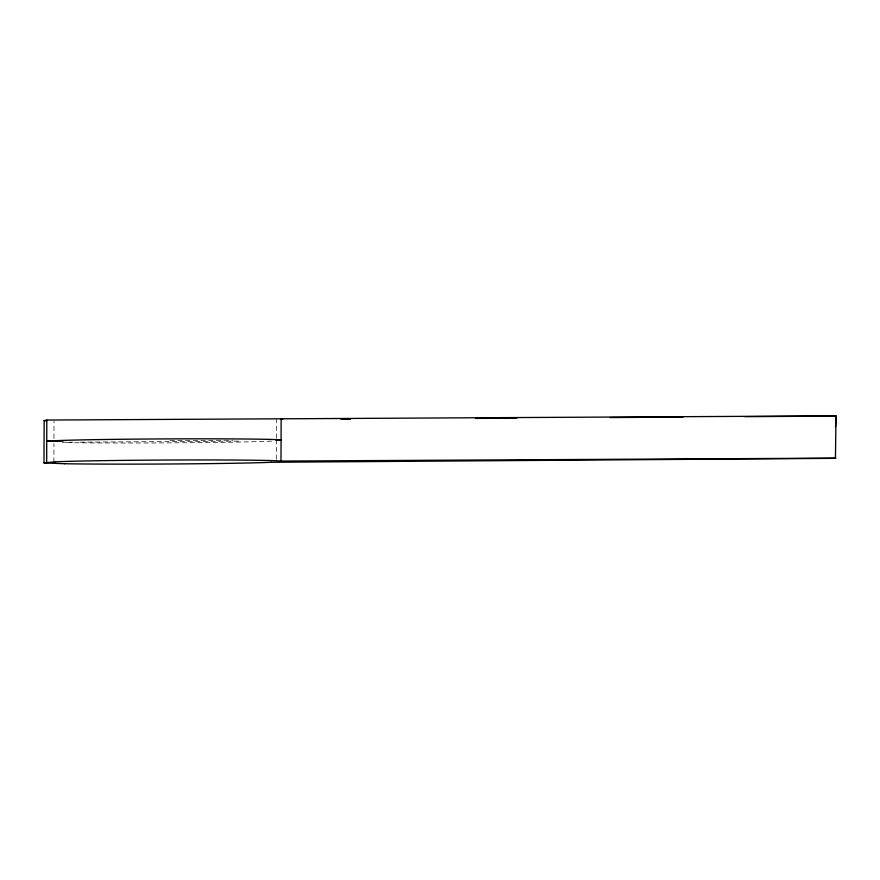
<?xml version="1.0" encoding="UTF-8"?>
<svg xmlns="http://www.w3.org/2000/svg" width="880" height="880" viewBox="0 0 880 880"><rect width="100%" height="100%" fill="white"/><g stroke="black" fill="none" stroke-linecap="round" stroke-linejoin="round"><path stroke-width="0.66" stroke-dasharray="4.4 3.3" d="M53.878 462.132L53.944 443.641M53.955 438.361L54.021 421.19M276.287 459.349L276.353 440.869M276.364 438.229L276.43 419.738M62.183 442.266L73.161 442.2M80.025 442.156L240.658 441.1M170.071 440.528L233.112 440.187M271.546 441.144A119.658 1.98 -0.3 0 1 172.535 442.838A119.658 1.98 -0.3 0 1 64.658 442.607"/><path stroke-width="1.32" d="M64.537 463.738L44 462.891L44.154 420.629L46.816 420.046L836 415.866L835.45 458.337L271.348 462.275M46.662 462.308L46.816 420.046M835.846 458.128L280.995 461.065L281.149 418.814L282.953 418.946M835.56 426.987L836 415.866M44 462.891L55.462 461.813M55.539 440.682L46.739 441.177L63.184 441.089M341 419.32L350.614 419.254M475.64 418.44L516.857 418.165M610.28 417.56L683.1 417.076M744.92 416.68L835.593 416.086M275.594 439.967L281.072 439.934L276.463 439.604M44.154 420.629L46.717 420.816M276.386 460.724L280.995 461.065M271.469 462.275A119.658 1.98 -0.3 0 1 172.458 463.969A119.658 1.98 -0.3 0 1 64.581 463.738M55.264 461.813A119.735 1.98 -0.3 0 1 170.016 460.02A119.735 1.98 -0.3 0 1 276.265 460.724M55.341 440.682A119.735 1.98 -0.3 0 1 170.082 438.889A119.735 1.98 -0.3 0 1 276.342 439.604"/></g></svg>
